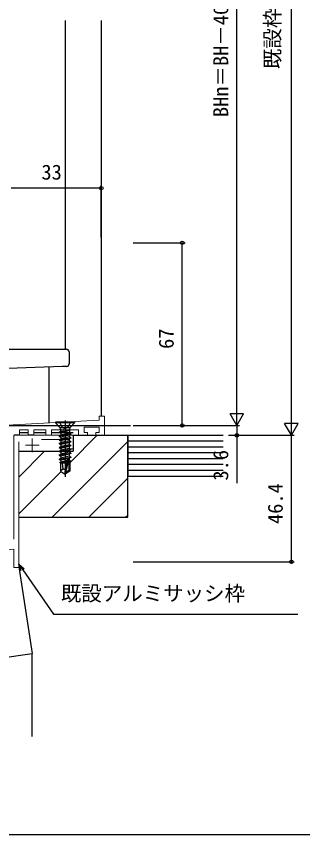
# Model space of a CAD drawing. Units: millimetres, scale not verified. Extents: x -437 to 438, y -331 to 329.
# Drawn here: x -240.4 to -135.4, y -331.3 to -31.3 of the extents above; entities that cross this region are included whole.
import ezdxf
from ezdxf.enums import TextEntityAlignment as Align

# ---------------------------------------------------------------- set-up
doc = ezdxf.new("R2010")
doc.units = ezdxf.units.MM
doc.header["$LTSCALE"] = 2
doc.layers.add('0-2_YKK_11', color=7, linetype='Continuous', lineweight=18)
for name, color, linetype in [('0-4_YKK_12', 2, 'Continuous'), ('0-5_YKK_13', 4, 'Continuous'), ('0-7_YKK_D', 6, 'Continuous'), ('0-8_YKK_ZWAK', 7, 'Continuous'), ('0-9_YSS_K', 3, 'Continuous'), ('0-A_YSS_KE', 3, 'Continuous')]:
    doc.layers.add(name, color=color, linetype=linetype)
doc.styles.add('ＭＳ ゴシック', font='')
doc.styles.get('ＭＳ ゴシック').set_extended_font_data('MS Gothic')

msp = doc.modelspace()

# ---------------------------------------------------------------- linework, layer by layer
at = {"layer": '0-2_YKK_11', "color": 4}
for p, q in [((-237, -188.553), (-232, -188.553)), ((-234.5, -186.053), (-234.5, -191.053))]:
    msp.add_line(p, q, dxfattribs=at)
at = {"layer": '0-2_YKK_11', "color": 211}
msp.add_lwpolyline([(-246.002, -181.29), (-210.002, -179.403), (-210.002, -177.903), (-208.002, -177.903), (-208.002, -184.903), (-211.252, -184.903), (-211.252, -183.903), (-210.002, -183.903), (-210.002, -181.903), (-215.502, -181.903), (-215.502, -183.903), (-214.252, -183.903), (-214.252, -184.903), (-217.502, -184.903), (-217.502, -182.903), (-221.636, -182.903), (-222.069, -182.653), (-222.935, -182.653), (-223.368, -182.903), (-227.502, -182.903), (-227.502, -184.903), (-229.502, -184.903), (-229.502, -182.903), (-234.002, -182.903), (-234.002, -184.703), (-236.002, -184.703), (-236.002, -182.903), (-239.202, -182.903), (-239.202, -184.703), (-241.202, -184.703)], dxfattribs=at)
at = {"layer": '0-2_YKK_11', "color": 4}
for points in [[(-241.3, -222.98), (-241.3, -184.903), (-219.5, -184.903), (-219.5, -189.903), (-221, -189.903), (-221, -186.403), (-231.132, -186.403)], [(-239.5, -187.278), (-239.5, -233.403), (-241.3, -233.403), (-241.3, -226.619), (-246.937, -227.113)]]:
    msp.add_lwpolyline(points, dxfattribs=at)
at = {"layer": '0-4_YKK_12'}
for p, q in [((-222.5, -32.8), (-222.5, -153.296)), ((-209.2, -32.8), (-209.2, -177.903)), ((-228.5, -159.865), (-228.5, -180.372)), ((-322.5, -181.3), (-198.5, -181.3))]:
    msp.add_line(p, q, dxfattribs=at)
at = {"layer": '0-5_YKK_13'}
for p, q in [((-249.1, -153.303), (-223.447, -153.303)), ((-223.447, -153.303), (-222, -153.303)), ((-221, -154.303), (-221, -158.637)), ((-223.412, -159.687), (-246.935, -160.509)), ((-221.965, -159.637), (-223.412, -159.687)), ((-222.502, -179.453), (-222.502, -200.168)), ((-219.002, -180.058), (-226.002, -180.058)), ((-226.002, -180.058), (-226.002, -180.358)), ((-219.002, -180.358), (-226.002, -180.358)), ((-226.002, -180.358), (-224.475, -181.885)), ((-220.822, -182.178), (-224.182, -182.178)), ((-224.182, -182.592), (-224.182, -183.466)), ((-220.822, -182.592), (-220.822, -184.166)), ((-219.002, -180.358), (-220.529, -181.885)), ((-219.002, -180.058), (-219.002, -180.358)), ((-239.202, -183.9), (-236.002, -183.9)), ((-234.002, -183.9), (-229.502, -183.9)), ((-227.502, -183.9), (-219.5, -183.9)), ((-221.322, -183.181), (-224.602, -183.708)), ((-224.602, -183.708), (-224.182, -183.466)), ((-224.602, -183.708), (-224.602, -183.808)), ((-224.602, -183.808), (-224.052, -184.126)), ((-224.602, -185.108), (-220.402, -184.408)), ((-220.402, -184.508), (-224.602, -185.208)), ((-224.602, -185.108), (-224.052, -184.791)), ((-224.602, -185.108), (-224.602, -185.208)), ((-224.602, -185.208), (-224.052, -185.526)), ((-224.602, -186.508), (-220.402, -185.808)), ((-220.402, -185.908), (-224.602, -186.608)), ((-221.322, -183.181), (-224.182, -183.466)), ((-221.322, -183.241), (-224.052, -184.126)), ((-224.052, -184.126), (-224.052, -184.791)), ((-220.822, -184.166), (-224.052, -184.791)), ((-220.952, -184.826), (-224.052, -185.526)), ((-220.952, -185.491), (-224.052, -186.191)), ((-224.052, -185.526), (-224.052, -186.191)), ((-220.402, -184.508), (-220.952, -184.826)), ((-220.952, -184.826), (-220.952, -185.491)), ((-220.402, -185.808), (-220.952, -185.491)), ((-220.402, -185.908), (-220.952, -186.226)), ((-220.402, -184.408), (-220.822, -184.166)), ((-220.402, -184.408), (-220.402, -184.508)), ((-220.402, -185.808), (-220.402, -185.908)), ((-224.602, -186.508), (-224.052, -186.191)), ((-224.602, -186.508), (-224.602, -186.608)), ((-224.602, -186.608), (-224.052, -186.926)), ((-224.602, -187.908), (-220.402, -187.208)), ((-220.402, -187.308), (-224.602, -188.008)), ((-224.602, -187.908), (-224.052, -187.591)), ((-224.602, -187.908), (-224.182, -187.665)), ((-224.602, -187.908), (-224.602, -188.008)), ((-224.602, -187.908), (-224.602, -188.008)), ((-224.602, -188.008), (-224.052, -188.325)), ((-224.602, -188.008), (-224.052, -188.326)), ((-224.602, -189.308), (-220.402, -188.608)), ((-220.402, -188.708), (-224.602, -189.408)), ((-224.602, -189.308), (-224.052, -188.99)), ((-220.952, -186.226), (-224.052, -186.926)), ((-220.952, -186.891), (-224.052, -187.591)), ((-224.052, -186.926), (-224.052, -187.591)), ((-220.952, -187.626), (-224.052, -188.326)), ((-224.052, -188.325), (-224.052, -188.99)), ((-220.822, -188.365), (-224.052, -188.99)), ((-220.952, -186.226), (-220.952, -186.891)), ((-220.402, -187.208), (-220.952, -186.891)), ((-220.402, -187.308), (-220.952, -187.626)), ((-220.952, -187.626), (-220.952, -188.391)), ((-220.402, -188.608), (-220.822, -188.365)), ((-220.402, -187.208), (-220.402, -187.308)), ((-220.402, -188.608), (-220.402, -188.708)), ((-224.602, -189.308), (-224.602, -189.408)), ((-224.602, -189.408), (-224.052, -189.725)), ((-224.602, -190.708), (-220.402, -190.008)), ((-220.402, -190.108), (-224.602, -190.808)), ((-224.602, -190.708), (-224.052, -190.39)), ((-224.602, -190.708), (-224.602, -190.808)), ((-224.602, -190.808), (-224.052, -191.125)), ((-224.602, -192.108), (-220.402, -191.408)), ((-220.402, -191.508), (-224.602, -192.208)), ((-224.602, -192.108), (-224.052, -191.79)), ((-220.952, -189.69), (-224.052, -190.39)), ((-224.052, -189.725), (-224.052, -190.39)), ((-220.952, -191.09), (-224.052, -191.79)), ((-224.052, -191.125), (-224.052, -191.79)), ((-220.952, -191.825), (-224.052, -192.525)), ((-220.952, -189.025), (-220.952, -189.69)), ((-220.402, -190.008), (-220.952, -189.69)), ((-220.952, -190.425), (-220.952, -191.09)), ((-220.402, -191.408), (-220.952, -191.09)), ((-220.402, -191.508), (-220.952, -191.825)), ((-220.952, -191.825), (-220.952, -192.59)), ((-220.402, -190.008), (-220.402, -190.108)), ((-220.402, -191.408), (-220.402, -191.508)), ((-224.602, -192.108), (-224.602, -192.208)), ((-224.602, -192.208), (-224.052, -192.525)), ((-224.602, -193.608), (-220.402, -192.908)), ((-220.402, -193.008), (-224.602, -193.708)), ((-224.602, -193.608), (-224.052, -193.29)), ((-224.602, -193.608), (-224.602, -193.708)), ((-224.602, -193.708), (-224.052, -194.025)), ((-221.824, -194.468), (-224.402, -194.892)), ((-224.402, -194.892), (-224.052, -194.69)), ((-224.202, -194.987), (-224.402, -194.892)), ((-224.202, -194.987), (-224.202, -198.012)), ((-224.052, -192.525), (-224.052, -193.29)), ((-220.952, -192.59), (-224.052, -193.29)), ((-221.597, -193.471), (-224.052, -194.025)), ((-224.052, -194.025), (-224.052, -194.69)), ((-221.756, -194.172), (-224.052, -194.69)), ((-221.884, -194.734), (-223.55, -195.058)), ((-221.593, -193.451), (-222.502, -197.552)), ((-221.159, -193.348), (-222.352, -198.696)), ((-220.952, -193.325), (-221.144, -193.369)), ((-220.952, -193.99), (-221.105, -194.025)), ((-221.102, -193.506), (-221.102, -197.853)), ((-220.502, -194.25), (-221.102, -194.349)), ((-220.502, -194.466), (-221.102, -194.582)), ((-220.402, -192.908), (-220.952, -192.59)), ((-220.402, -193.008), (-220.952, -193.325)), ((-220.952, -193.325), (-220.952, -193.99)), ((-220.502, -194.25), (-220.952, -193.99)), ((-220.802, -194.639), (-220.802, -198.012)), ((-220.502, -194.25), (-220.502, -194.466)), ((-220.402, -192.908), (-220.402, -193.008)), ((-221.958, -195.058), (-224.202, -195.058)), ((-223.202, -197.158), (-224.202, -198.012)), ((-222.502, -197.552), (-222.652, -199.058)), ((-222.502, -197.552), (-222.502, -199.058)), ((-221.102, -197.853), (-222.352, -198.696)), ((-220.802, -195.058), (-221.102, -195.058)), ((-220.802, -198.012), (-221.102, -197.853)), ((-224.202, -198.012), (-222.652, -199.058)), ((-222.652, -199.058), (-222.352, -199.058)), ((-220.802, -198.012), (-222.352, -199.058)), ((-222.352, -198.696), (-222.352, -199.058))]:
    msp.add_line(p, q, dxfattribs=at)
for points in [[(-224.503, -180.058), (-223.647, -181.775), (-222.502, -182.383)], [(-220.501, -180.058), (-221.357, -181.775), (-222.502, -182.383)], [(-221.322, -183.181), (-221.322, -183.241), (-224.602, -183.808)], [(-220.402, -188.708), (-220.952, -189.025), (-224.052, -189.725)], [(-220.402, -190.108), (-220.952, -190.425), (-224.052, -191.125)], [(-220.502, -194.466), (-220.952, -194.725), (-221.102, -194.759)], [(-222.502, -197.659), (-223.202, -197.158), (-223.402, -195.058)]]:
    msp.add_lwpolyline(points, dxfattribs=at)
for centre, radius, start, end in [((-222, -154.303), 1, 0, 90), ((-222, -158.637), 1, 272, 0), ((-225.182, -182.592), 1, 0, 45), ((-219.822, -182.592), 1, 135, 180), ((-221.35, -193.506), 0.248, 0, 167.19096)]:
    msp.add_arc(centre, radius, start, end, dxfattribs=at)
at = {"layer": '0-7_YKK_D'}
for p, q in [((-139.5, -179.903), (-139.5, 150.4)), ((-159.5, -176.3), (-159.5, 113.7)), ((-209.202, -94.303), (-242.2, -94.303)), ((-209.202, -112.303), (-209.202, -93.303)), ((-197.502, -114.303), (-178.5, -114.303)), ((-179.5, -181.3), (-179.5, -114.303)), ((-159.5, -181.3), (-159.5, -172.64)), ((-159.5, -181.3), (-162, -176.97)), ((-157, -176.97), (-162, -176.97)), ((-159.5, -181.3), (-157, -176.97)), ((-139.5, -184.903), (-139.5, -176.243)), ((-197.502, -181.3), (-178.5, -181.3)), ((-197.502, -181.3), (-158.5, -181.3)), ((-197.502, -181.3), (-158.5, -181.3)), ((-139.5, -184.903), (-142, -180.573)), ((-137, -180.573), (-142, -180.573)), ((-139.5, -184.903), (-137, -180.573)), ((-162.497, -184.903), (-138.5, -184.903)), ((-162.497, -184.903), (-138.5, -184.903)), ((-139.5, -231.3), (-139.5, -184.903)), ((-197.502, -231.3), (-138.5, -231.3))]:
    msp.add_line(p, q, dxfattribs=at)
for points in [[(-159.5, -181.3), (-159.5, -184.903), (-159.5, -202.427)], [(-238.597, -234.631), (-239.5, -232.15), (-237.477, -233.847)], [(-239.5, -232.15), (-238.037, -234.239), (-226.672, -250.47), (-137.129, -250.47)]]:
    msp.add_lwpolyline(points, dxfattribs=at)
for centre in [(-209.202, -94.303), (-179.5, -114.303), (-179.5, -181.3), (-159.5, -184.903), (-139.5, -231.3)]:
    msp.add_circle(centre, 0.637, dxfattribs=at)
at = {"layer": '0-8_YKK_ZWAK'}
msp.add_lwpolyline([(-436.8, -331.3), (438.2, -331.3), (438.2, 293.7)], dxfattribs=at)
at = {"layer": '0-9_YSS_K'}
for p, q in [((-220.802, -195.029), (-210.676, -184.903)), ((-227.208, -214.905), (-199.5, -187.196)), ((-164.497, -187.046), (-199.5, -187.046)), ((-239.5, -200.256), (-229.997, -190.753)), ((-164.497, -189.189), (-199.5, -189.189)), ((-164.497, -191.331), (-199.5, -191.331)), ((-164.497, -193.474), (-199.5, -193.474)), ((-164.497, -195.617), (-199.5, -195.617)), ((-164.497, -197.76), (-199.5, -197.76)), ((-239.5, -213.726), (-223.954, -198.18)), ((-213.737, -214.905), (-199.5, -200.667)), ((-200.267, -214.905), (-199.5, -214.138))]:
    msp.add_line(p, q, dxfattribs=at)
at = {"layer": '0-A_YSS_KE'}
for p, q in [((-219.5, -184.903), (-199.5, -184.903)), ((-219.5, -184.903), (-219.5, -190.753)), ((-199.5, -214.905), (-199.5, -184.903)), ((-199.5, -184.903), (-199.5, -199.903)), ((-199.5, -184.903), (-164.497, -184.903)), ((-239.5, -190.753), (-219.5, -190.753)), ((-199.5, -199.903), (-164.497, -199.903)), ((-239.5, -214.905), (-199.498, -214.905)), ((-239.5, -233.103), (-234.5, -264.903)), ((-350.499, -281.194), (-234.5, -264.903)), ((-234.5, -295.3), (-234.5, -264.903))]:
    msp.add_line(p, q, dxfattribs=at)

# ---------------------------------------------------------------- texts
at = {"layer": '0-7_YKK_D', "style": 'ＭＳ ゴシック'}
for s, p in [('既設枠 BH寸法', (-142.022, -50.632)), ('BHn＝BH－40.3', (-161, -68.246)), ('67', (-181, -153.213)), ('3.6', (-161, -201.481)), ('46.4', (-141, -217.413))]:
    msp.add_text(s, height=5.499, rotation=90, dxfattribs=at).set_placement(p, align=Align.BOTTOM_LEFT)
for s, p in [('33', (-231.155, -92.803)), ('既設アルミサッシ枠', (-224.012, -247.268))]:
    msp.add_text(s, height=5.499, dxfattribs=at).set_placement(p, align=Align.BOTTOM_LEFT)

doc.saveas('drawing.dxf')
